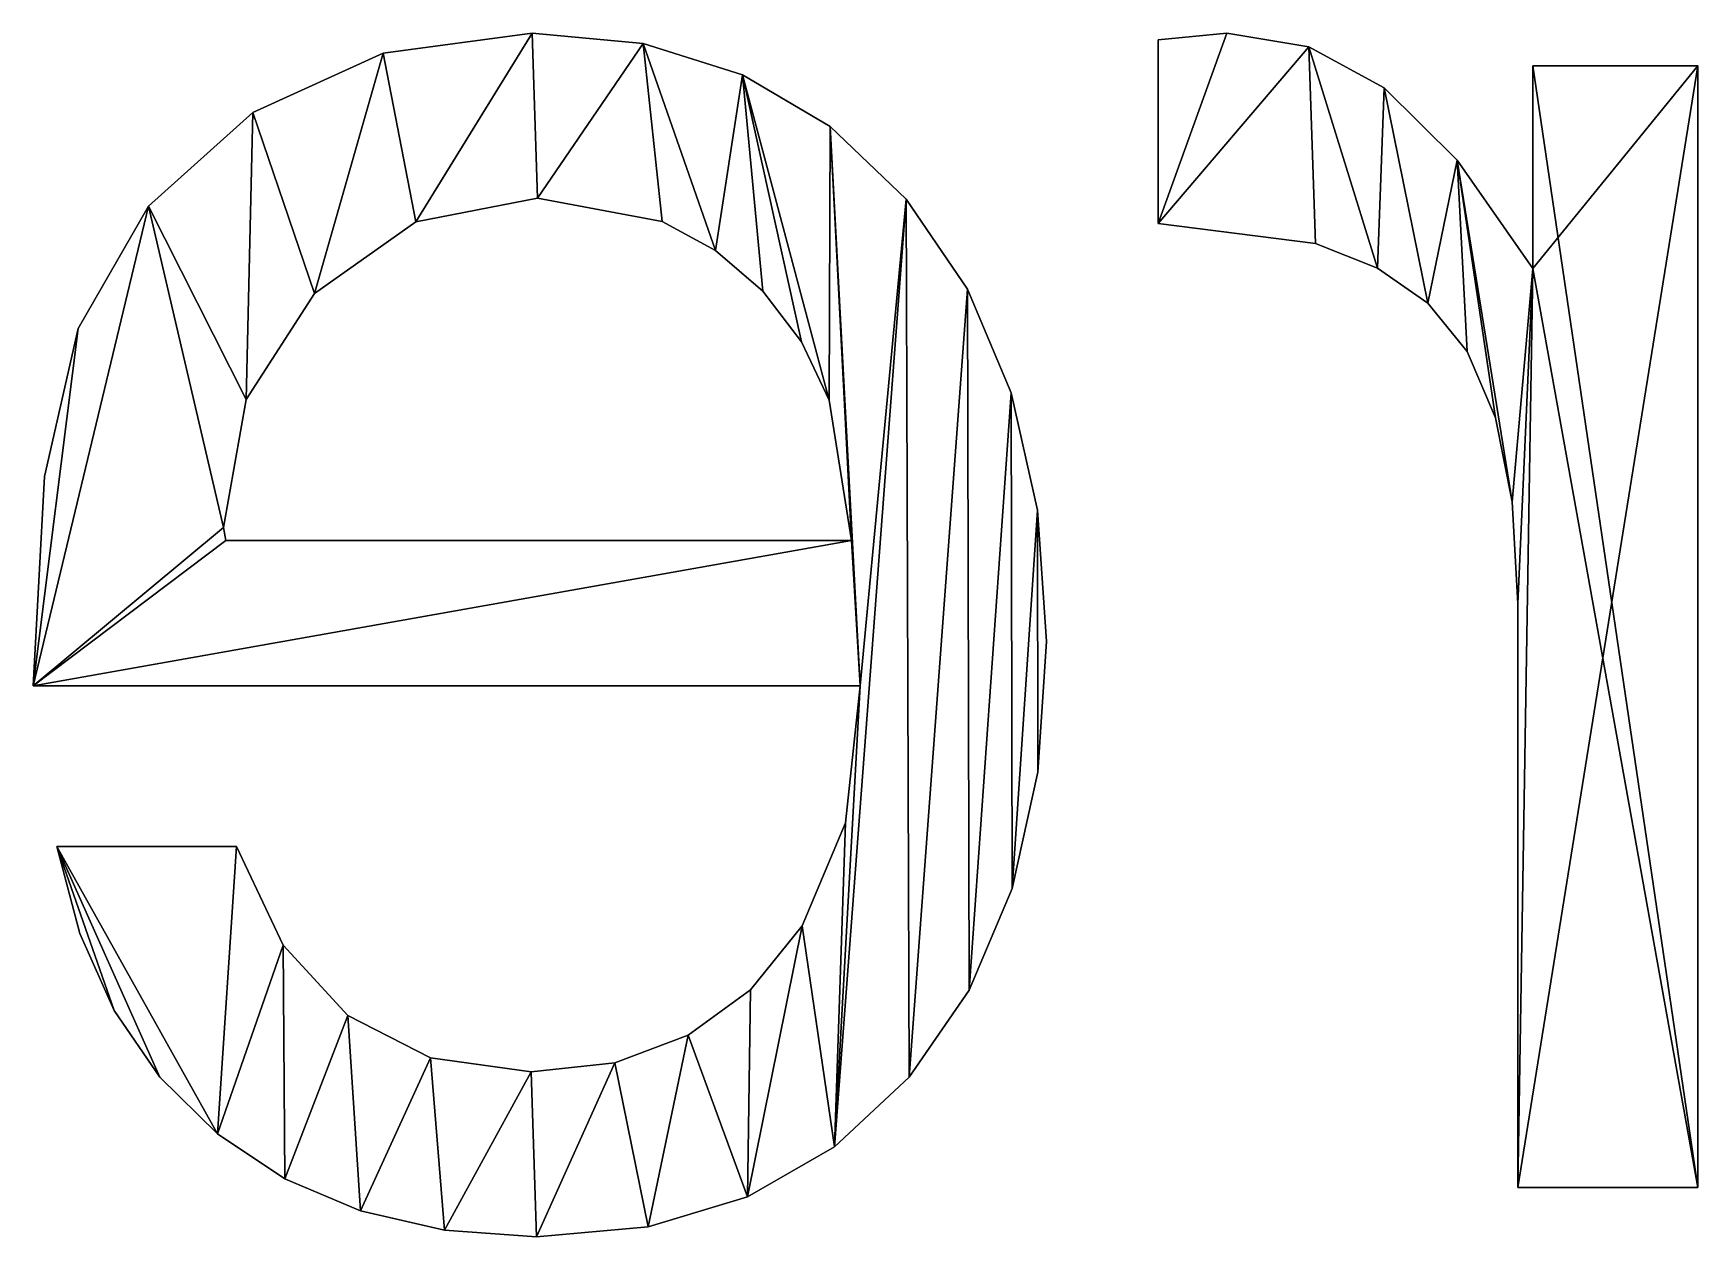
# Model space of a CAD drawing. Header units: metres. Extents: x -935 to 1842, y -1273 to 224.
# Drawn here: x 391.12 to 395.98, y 161.897 to 165.41 of the extents above; entities that cross this region are included whole.
import ezdxf

# ---------------------------------------------------------------- set-up
doc = ezdxf.new("R2010")
doc.units = ezdxf.units.M

msp = doc.modelspace()

# ---------------------------------------------------------------- meshes
at = {"layer": 'preset'}
mesh = msp.add_polyface(dxfattribs=at)
corners = [(393.4467, 165.1379), (393.5342, 163.5057), (393.6685, 164.9259), (393.5092, 163.93), (393.4444, 164.3398), (393.1909, 165.2893), (393.3634, 164.5101), (393.25, 164.6574), (393.1117, 164.7763), (392.9011, 165.3802), (392.956, 164.8611), (392.5925, 164.929), (392.5773, 165.4104), (392.2369, 164.8596), (392.1419, 165.3527), (391.9414, 164.6512), (391.7612, 165.1794), (391.7422, 164.3413), (391.4571, 164.9062), (391.6758, 163.9675), (391.1202, 163.5057), (391.682, 163.93), (391.2516, 164.5487), (391.1531, 164.1162), (394.0525, 164.0181), (394.0531, 163.253), (394.0781, 163.635), (393.9781, 162.9137), (393.9757, 164.361), (393.853, 162.6169), (393.8477, 164.6636), (393.6779, 162.3628), (393.4598, 162.159), (393.4919, 163.1049), (393.3647, 162.8043), (393.2057, 162.0135), (393.214, 162.618), (393.0319, 162.485), (392.9157, 161.9261), (392.8184, 162.4051), (392.5897, 161.897), (392.5735, 162.3785), (392.3204, 161.9158), (392.2796, 162.4196), (392.0754, 161.9721), (392.0382, 162.5429), (391.8545, 162.066), (391.8495, 162.7484), (391.6579, 162.1974), (391.7133, 163.036), (391.1889, 163.036), (391.4902, 162.3625), (391.3562, 162.5573), (391.2557, 162.7818)]
mesh.append_faces([[corners[k] for k in face] for face in [(20, 22, 23), (24, 25, 26), (52, 50, 53)]], dxfattribs={"vtx0": -1})
mesh.append_faces([[corners[k] for k in face] for face in [(0, 1, 2), (3, 0, 4), (4, 5, 6), (6, 5, 7), (7, 5, 8), (8, 9, 10), (10, 9, 11), (11, 12, 13), (13, 14, 15), (15, 16, 17), (17, 18, 19), (25, 24, 27), (27, 28, 29), (29, 30, 31), (31, 2, 32), (32, 34, 35), (35, 37, 38), (38, 39, 40), (40, 41, 42), (42, 43, 44), (44, 45, 46), (46, 47, 48), (48, 50, 51), (51, 50, 52)]], dxfattribs={"vtx0": -1, "vtx1": -1})
mesh.append_faces([[corners[k] for k in face] for face in [(1, 0, 3), (20, 19, 18), (32, 2, 1)]], dxfattribs={"vtx0": -1, "vtx1": -1, "vtx2": -1})
mesh.append_faces([[corners[k] for k in face] for face in [(4, 0, 5), (8, 5, 9), (11, 9, 12), (13, 12, 14), (15, 14, 16), (17, 16, 18), (3, 20, 1), (20, 3, 21), (20, 21, 19), (20, 18, 22), (27, 24, 28), (29, 28, 30), (31, 30, 2), (32, 1, 33), (32, 33, 34), (35, 34, 36), (35, 36, 37), (38, 37, 39), (40, 39, 41), (42, 41, 43), (44, 43, 45), (46, 45, 47), (48, 47, 49), (48, 49, 50)]], dxfattribs={"vtx0": -1, "vtx2": -1})
mesh = msp.add_polyface(dxfattribs=at)
corners = [(391.1202, 163.5057, 0.2), (393.5092, 163.93, 0.2), (393.5342, 163.5057, 0.2), (391.682, 163.93, 0.2), (391.6758, 163.9675, 0.2), (391.4571, 164.9062, 0.2), (391.2516, 164.5487, 0.2), (391.1531, 164.1162, 0.2), (393.4467, 165.1379, 0.2), (393.6685, 164.9259, 0.2), (393.4444, 164.3398, 0.2), (393.1909, 165.2893, 0.2), (393.3634, 164.5101, 0.2), (393.25, 164.6574, 0.2), (393.1117, 164.7763, 0.2), (392.9011, 165.3802, 0.2), (392.956, 164.8611, 0.2), (392.5925, 164.929, 0.2), (392.5773, 165.4104, 0.2), (392.2369, 164.8596, 0.2), (392.1419, 165.3527, 0.2), (391.9414, 164.6512, 0.2), (391.7612, 165.1794, 0.2), (391.7422, 164.3413, 0.2), (394.0531, 163.253, 0.2), (394.0525, 164.0181, 0.2), (394.0781, 163.635, 0.2), (393.9781, 162.9137, 0.2), (393.9757, 164.361, 0.2), (393.853, 162.6169, 0.2), (393.8477, 164.6636, 0.2), (393.6779, 162.3628, 0.2), (393.4598, 162.159, 0.2), (393.4919, 163.1049, 0.2), (393.3647, 162.8043, 0.2), (393.2057, 162.0135, 0.2), (393.214, 162.618, 0.2), (393.0319, 162.485, 0.2), (392.9157, 161.9261, 0.2), (392.8184, 162.4051, 0.2), (392.5897, 161.897, 0.2), (392.5735, 162.3785, 0.2), (392.3204, 161.9158, 0.2), (392.2796, 162.4196, 0.2), (392.0754, 161.9721, 0.2), (392.0382, 162.5429, 0.2), (391.8545, 162.066, 0.2), (391.8495, 162.7484, 0.2), (391.6579, 162.1974, 0.2), (391.7133, 163.036, 0.2), (391.1889, 163.036, 0.2), (391.4902, 162.3625, 0.2), (391.3562, 162.5573, 0.2), (391.2557, 162.7818, 0.2)]
mesh.append_faces([[corners[k] for k in face] for face in [(6, 0, 7), (24, 25, 26), (50, 52, 53)]], dxfattribs={"vtx0": -1})
mesh.append_faces([[corners[k] for k in face] for face in [(0, 1, 2), (1, 0, 3), (3, 0, 4), (5, 0, 6), (8, 10, 11), (11, 14, 15), (15, 17, 18), (18, 19, 20), (20, 21, 22), (22, 23, 5), (25, 27, 28), (28, 29, 30), (30, 31, 9), (2, 32, 33), (33, 32, 34), (34, 35, 36), (36, 35, 37), (37, 38, 39), (39, 40, 41), (41, 42, 43), (43, 44, 45), (45, 46, 47), (47, 48, 49), (49, 48, 50)]], dxfattribs={"vtx0": -1, "vtx1": -1})
mesh.append_faces([[corners[k] for k in face] for face in [(4, 0, 5), (8, 2, 1), (9, 32, 2)]], dxfattribs={"vtx0": -1, "vtx1": -1, "vtx2": -1})
mesh.append_faces([[corners[k] for k in face] for face in [(2, 8, 9), (8, 1, 10), (11, 10, 12), (11, 12, 13), (11, 13, 14), (15, 14, 16), (15, 16, 17), (18, 17, 19), (20, 19, 21), (22, 21, 23), (5, 23, 4), (25, 24, 27), (28, 27, 29), (30, 29, 31), (9, 31, 32), (34, 32, 35), (37, 35, 38), (39, 38, 40), (41, 40, 42), (43, 42, 44), (45, 44, 46), (47, 46, 48), (50, 48, 51), (50, 51, 52)]], dxfattribs={"vtx0": -1, "vtx2": -1})
mesh = msp.add_polyface(dxfattribs=at)
corners = [(392.5773, 165.4104, 0.2), (392.1419, 165.3527), (392.5773, 165.4104), (392.1419, 165.3527, 0.2)]
mesh.append_faces([[corners[k] for k in face] for face in [(0, 1, 2), (1, 0, 3)]], dxfattribs={"vtx0": -1})
mesh = msp.add_polyface(dxfattribs=at)
corners = [(392.9011, 165.3802, 0.2), (392.5773, 165.4104), (392.9011, 165.3802), (392.5773, 165.4104, 0.2)]
mesh.append_faces([[corners[k] for k in face] for face in [(0, 1, 2), (1, 0, 3)]], dxfattribs={"vtx0": -1})
mesh = msp.add_polyface(dxfattribs=at)
corners = [(393.1909, 165.2893, 0.2), (392.9011, 165.3802), (393.1909, 165.2893), (392.9011, 165.3802, 0.2)]
mesh.append_faces([[corners[k] for k in face] for face in [(0, 1, 2), (1, 0, 3)]], dxfattribs={"vtx0": -1})
mesh = msp.add_polyface(dxfattribs=at)
corners = [(395.4985, 164.7236), (395.4384, 164.0424), (395.4548, 163.7455), (395.2774, 165.0397), (395.3892, 164.2876), (395.3071, 164.4812), (395.1923, 164.623), (395.0641, 165.2512), (395.0446, 164.7244), (394.8446, 165.3706), (394.8641, 164.7969), (394.4047, 164.8549), (394.6047, 165.4104), (394.4047, 165.3916), (395.4985, 165.3158), (395.9798, 162.0405), (395.9798, 165.3158), (395.4548, 162.0405)]
mesh.append_faces([[corners[k] for k in face] for face in [(11, 12, 13), (14, 15, 16)]], dxfattribs={"vtx0": -1})
mesh.append_faces([[corners[k] for k in face] for face in [(1, 3, 4), (4, 3, 5), (5, 3, 6), (6, 7, 8), (8, 9, 10), (10, 9, 11), (15, 0, 17), (17, 0, 2)]], dxfattribs={"vtx0": -1, "vtx1": -1})
mesh.append_faces([[corners[k] for k in face] for face in [(0, 1, 2), (1, 0, 3), (6, 3, 7), (8, 7, 9), (11, 9, 12), (15, 14, 0)]], dxfattribs={"vtx0": -1, "vtx2": -1})
mesh = msp.add_polyface(dxfattribs=at)
corners = [(395.4548, 162.0405, 0.2), (395.9798, 165.3158, 0.2), (395.9798, 162.0405, 0.2), (395.4985, 164.7236, 0.2), (395.4548, 163.7455, 0.2), (395.4384, 164.0424, 0.2), (395.2774, 165.0397, 0.2), (395.3892, 164.2876, 0.2), (395.3071, 164.4812, 0.2), (395.1923, 164.623, 0.2), (395.0641, 165.2512, 0.2), (395.0446, 164.7244, 0.2), (394.8446, 165.3706, 0.2), (394.8641, 164.7969, 0.2), (394.4047, 164.8549, 0.2), (394.6047, 165.4104, 0.2), (394.4047, 165.3916, 0.2), (395.4985, 165.3158, 0.2)]
mesh.append_faces([[corners[k] for k in face] for face in [(0, 1, 2), (15, 14, 16)]], dxfattribs={"vtx0": -1})
mesh.append_faces([[corners[k] for k in face] for face in [(3, 5, 6), (6, 9, 10), (10, 11, 12), (12, 14, 15)]], dxfattribs={"vtx0": -1, "vtx1": -1})
mesh.append_faces([[corners[k] for k in face] for face in [(1, 0, 3)]], dxfattribs={"vtx0": -1, "vtx1": -1, "vtx2": -1})
mesh.append_faces([[corners[k] for k in face] for face in [(3, 0, 4), (3, 4, 5), (6, 5, 7), (6, 7, 8), (6, 8, 9), (10, 9, 11), (12, 11, 13), (12, 13, 14)]], dxfattribs={"vtx0": -1, "vtx2": -1})
mesh.append_faces([[corners[k] for k in face] for face in [(17, 1, 3)]], dxfattribs={"vtx1": -1})
mesh = msp.add_polyface(dxfattribs=at)
corners = [(394.6047, 165.4104, 0.2), (394.4047, 165.3916), (394.6047, 165.4104), (394.4047, 165.3916, 0.2)]
mesh.append_faces([[corners[k] for k in face] for face in [(0, 1, 2), (1, 0, 3)]], dxfattribs={"vtx0": -1})
mesh = msp.add_polyface(dxfattribs=at)
corners = [(394.4047, 165.3916), (394.4047, 164.8549, 0.2), (394.4047, 164.8549), (394.4047, 165.3916, 0.2)]
mesh.append_faces([[corners[k] for k in face] for face in [(0, 1, 2), (1, 0, 3)]], dxfattribs={"vtx0": -1})
mesh = msp.add_polyface(dxfattribs=at)
corners = [(394.8446, 165.3706, 0.2), (394.6047, 165.4104), (394.8446, 165.3706), (394.6047, 165.4104, 0.2)]
mesh.append_faces([[corners[k] for k in face] for face in [(0, 1, 2), (1, 0, 3)]], dxfattribs={"vtx0": -1})
mesh = msp.add_polyface(dxfattribs=at)
corners = [(392.1419, 165.3527, 0.2), (391.7612, 165.1794), (392.1419, 165.3527), (391.7612, 165.1794, 0.2)]
mesh.append_faces([[corners[k] for k in face] for face in [(0, 1, 2), (1, 0, 3)]], dxfattribs={"vtx0": -1})
mesh = msp.add_polyface(dxfattribs=at)
corners = [(395.0641, 165.2512, 0.2), (394.8446, 165.3706), (395.0641, 165.2512), (394.8446, 165.3706, 0.2)]
mesh.append_faces([[corners[k] for k in face] for face in [(0, 1, 2), (1, 0, 3)]], dxfattribs={"vtx0": -1})
mesh = msp.add_polyface(dxfattribs=at)
corners = [(393.4467, 165.1379, 0.2), (393.1909, 165.2893), (393.4467, 165.1379), (393.1909, 165.2893, 0.2)]
mesh.append_faces([[corners[k] for k in face] for face in [(0, 1, 2), (1, 0, 3)]], dxfattribs={"vtx0": -1})
mesh = msp.add_polyface(dxfattribs=at)
corners = [(395.9798, 165.3158, 0.2), (395.4985, 165.3158), (395.9798, 165.3158), (395.4985, 165.3158, 0.2)]
mesh.append_faces([[corners[k] for k in face] for face in [(0, 1, 2), (1, 0, 3)]], dxfattribs={"vtx0": -1})
mesh = msp.add_polyface(dxfattribs=at)
corners = [(395.4985, 165.3158), (395.4985, 164.7236, 0.2), (395.4985, 164.7236), (395.4985, 165.3158, 0.2)]
mesh.append_faces([[corners[k] for k in face] for face in [(0, 1, 2), (1, 0, 3)]], dxfattribs={"vtx0": -1})
mesh = msp.add_polyface(dxfattribs=at)
corners = [(395.9798, 165.3158, 0.2), (395.9798, 162.0405), (395.9798, 162.0405, 0.2), (395.9798, 165.3158)]
mesh.append_faces([[corners[k] for k in face] for face in [(0, 1, 2), (1, 0, 3)]], dxfattribs={"vtx0": -1})
mesh = msp.add_polyface(dxfattribs=at)
corners = [(395.2774, 165.0397, 0.2), (395.0641, 165.2512), (395.2774, 165.0397), (395.0641, 165.2512, 0.2)]
mesh.append_faces([[corners[k] for k in face] for face in [(0, 1, 2), (1, 0, 3)]], dxfattribs={"vtx0": -1})
mesh = msp.add_polyface(dxfattribs=at)
corners = [(391.7612, 165.1794, 0.2), (391.4571, 164.9062), (391.7612, 165.1794), (391.4571, 164.9062, 0.2)]
mesh.append_faces([[corners[k] for k in face] for face in [(0, 1, 2), (1, 0, 3)]], dxfattribs={"vtx0": -1})
mesh = msp.add_polyface(dxfattribs=at)
corners = [(393.6685, 164.9259, 0.2), (393.4467, 165.1379), (393.6685, 164.9259), (393.4467, 165.1379, 0.2)]
mesh.append_faces([[corners[k] for k in face] for face in [(0, 1, 2), (1, 0, 3)]], dxfattribs={"vtx0": -1})
mesh = msp.add_polyface(dxfattribs=at)
corners = [(395.2774, 165.0397, 0.2), (395.4985, 164.7236), (395.4985, 164.7236, 0.2), (395.2774, 165.0397)]
mesh.append_faces([[corners[k] for k in face] for face in [(0, 1, 2), (1, 0, 3)]], dxfattribs={"vtx0": -1})
mesh = msp.add_polyface(dxfattribs=at)
corners = [(391.4571, 164.9062), (391.2516, 164.5487, 0.2), (391.2516, 164.5487), (391.4571, 164.9062, 0.2)]
mesh.append_faces([[corners[k] for k in face] for face in [(0, 1, 2), (1, 0, 3)]], dxfattribs={"vtx0": -1})
mesh = msp.add_polyface(dxfattribs=at)
corners = [(392.2369, 164.8596, 0.2), (392.5925, 164.929), (392.2369, 164.8596), (392.5925, 164.929, 0.2)]
mesh.append_faces([[corners[k] for k in face] for face in [(0, 1, 2), (1, 0, 3)]], dxfattribs={"vtx0": -1})
mesh = msp.add_polyface(dxfattribs=at)
corners = [(392.5925, 164.929, 0.2), (392.956, 164.8611), (392.5925, 164.929), (392.956, 164.8611, 0.2)]
mesh.append_faces([[corners[k] for k in face] for face in [(0, 1, 2), (1, 0, 3)]], dxfattribs={"vtx0": -1})
mesh = msp.add_polyface(dxfattribs=at)
corners = [(393.6685, 164.9259, 0.2), (393.8477, 164.6636), (393.8477, 164.6636, 0.2), (393.6685, 164.9259)]
mesh.append_faces([[corners[k] for k in face] for face in [(0, 1, 2), (1, 0, 3)]], dxfattribs={"vtx0": -1})
mesh = msp.add_polyface(dxfattribs=at)
corners = [(391.9414, 164.6512, 0.2), (392.2369, 164.8596), (391.9414, 164.6512), (392.2369, 164.8596, 0.2)]
mesh.append_faces([[corners[k] for k in face] for face in [(0, 1, 2), (1, 0, 3)]], dxfattribs={"vtx0": -1})
mesh = msp.add_polyface(dxfattribs=at)
corners = [(392.956, 164.8611, 0.2), (393.1117, 164.7763), (392.956, 164.8611), (393.1117, 164.7763, 0.2)]
mesh.append_faces([[corners[k] for k in face] for face in [(0, 1, 2), (1, 0, 3)]], dxfattribs={"vtx0": -1})
mesh = msp.add_polyface(dxfattribs=at)
corners = [(394.4047, 164.8549, 0.2), (394.8641, 164.7969), (394.4047, 164.8549), (394.8641, 164.7969, 0.2)]
mesh.append_faces([[corners[k] for k in face] for face in [(0, 1, 2), (1, 0, 3)]], dxfattribs={"vtx0": -1})
mesh = msp.add_polyface(dxfattribs=at)
corners = [(394.8641, 164.7969, 0.2), (395.0446, 164.7244), (394.8641, 164.7969), (395.0446, 164.7244, 0.2)]
mesh.append_faces([[corners[k] for k in face] for face in [(0, 1, 2), (1, 0, 3)]], dxfattribs={"vtx0": -1})
mesh = msp.add_polyface(dxfattribs=at)
corners = [(393.1117, 164.7763, 0.2), (393.25, 164.6574), (393.1117, 164.7763), (393.25, 164.6574, 0.2)]
mesh.append_faces([[corners[k] for k in face] for face in [(0, 1, 2), (1, 0, 3)]], dxfattribs={"vtx0": -1})
mesh = msp.add_polyface(dxfattribs=at)
corners = [(395.0446, 164.7244, 0.2), (395.1923, 164.623), (395.0446, 164.7244), (395.1923, 164.623, 0.2)]
mesh.append_faces([[corners[k] for k in face] for face in [(0, 1, 2), (1, 0, 3)]], dxfattribs={"vtx0": -1})
mesh = msp.add_polyface(dxfattribs=at)
corners = [(391.9414, 164.6512, 0.2), (391.7422, 164.3413), (391.7422, 164.3413, 0.2), (391.9414, 164.6512)]
mesh.append_faces([[corners[k] for k in face] for face in [(0, 1, 2), (1, 0, 3)]], dxfattribs={"vtx0": -1})
mesh = msp.add_polyface(dxfattribs=at)
corners = [(393.25, 164.6574), (393.3634, 164.5101, 0.2), (393.3634, 164.5101), (393.25, 164.6574, 0.2)]
mesh.append_faces([[corners[k] for k in face] for face in [(0, 1, 2), (1, 0, 3)]], dxfattribs={"vtx0": -1})
mesh = msp.add_polyface(dxfattribs=at)
corners = [(393.8477, 164.6636, 0.2), (393.9757, 164.361), (393.9757, 164.361, 0.2), (393.8477, 164.6636)]
mesh.append_faces([[corners[k] for k in face] for face in [(0, 1, 2), (1, 0, 3)]], dxfattribs={"vtx0": -1})
mesh = msp.add_polyface(dxfattribs=at)
corners = [(395.1923, 164.623), (395.3071, 164.4812, 0.2), (395.3071, 164.4812), (395.1923, 164.623, 0.2)]
mesh.append_faces([[corners[k] for k in face] for face in [(0, 1, 2), (1, 0, 3)]], dxfattribs={"vtx0": -1})
mesh = msp.add_polyface(dxfattribs=at)
corners = [(391.2516, 164.5487), (391.1531, 164.1162, 0.2), (391.1531, 164.1162), (391.2516, 164.5487, 0.2)]
mesh.append_faces([[corners[k] for k in face] for face in [(0, 1, 2), (1, 0, 3)]], dxfattribs={"vtx0": -1})
mesh = msp.add_polyface(dxfattribs=at)
corners = [(393.3634, 164.5101), (393.4444, 164.3398, 0.2), (393.4444, 164.3398), (393.3634, 164.5101, 0.2)]
mesh.append_faces([[corners[k] for k in face] for face in [(0, 1, 2), (1, 0, 3)]], dxfattribs={"vtx0": -1})
mesh = msp.add_polyface(dxfattribs=at)
corners = [(395.3071, 164.4812), (395.3892, 164.2876, 0.2), (395.3892, 164.2876), (395.3071, 164.4812, 0.2)]
mesh.append_faces([[corners[k] for k in face] for face in [(0, 1, 2), (1, 0, 3)]], dxfattribs={"vtx0": -1})
mesh = msp.add_polyface(dxfattribs=at)
corners = [(393.9757, 164.361, 0.2), (394.0525, 164.0181), (394.0525, 164.0181, 0.2), (393.9757, 164.361)]
mesh.append_faces([[corners[k] for k in face] for face in [(0, 1, 2), (1, 0, 3)]], dxfattribs={"vtx0": -1})
mesh = msp.add_polyface(dxfattribs=at)
corners = [(391.7422, 164.3413, 0.2), (391.6758, 163.9675), (391.6758, 163.9675, 0.2), (391.7422, 164.3413)]
mesh.append_faces([[corners[k] for k in face] for face in [(0, 1, 2), (1, 0, 3)]], dxfattribs={"vtx0": -1})
mesh = msp.add_polyface(dxfattribs=at)
corners = [(393.4444, 164.3398), (393.5092, 163.93, 0.2), (393.5092, 163.93), (393.4444, 164.3398, 0.2)]
mesh.append_faces([[corners[k] for k in face] for face in [(0, 1, 2), (1, 0, 3)]], dxfattribs={"vtx0": -1})
mesh = msp.add_polyface(dxfattribs=at)
corners = [(395.3892, 164.2876), (395.4384, 164.0424, 0.2), (395.4384, 164.0424), (395.3892, 164.2876, 0.2)]
mesh.append_faces([[corners[k] for k in face] for face in [(0, 1, 2), (1, 0, 3)]], dxfattribs={"vtx0": -1})
mesh = msp.add_polyface(dxfattribs=at)
corners = [(391.1531, 164.1162), (391.1202, 163.5057, 0.2), (391.1202, 163.5057), (391.1531, 164.1162, 0.2)]
mesh.append_faces([[corners[k] for k in face] for face in [(0, 1, 2), (1, 0, 3)]], dxfattribs={"vtx0": -1})
mesh = msp.add_polyface(dxfattribs=at)
corners = [(394.0525, 164.0181, 0.2), (394.0781, 163.635), (394.0781, 163.635, 0.2), (394.0525, 164.0181)]
mesh.append_faces([[corners[k] for k in face] for face in [(0, 1, 2), (1, 0, 3)]], dxfattribs={"vtx0": -1})
mesh = msp.add_polyface(dxfattribs=at)
corners = [(395.4384, 164.0424), (395.4548, 163.7455, 0.2), (395.4548, 163.7455), (395.4384, 164.0424, 0.2)]
mesh.append_faces([[corners[k] for k in face] for face in [(0, 1, 2), (1, 0, 3)]], dxfattribs={"vtx0": -1})
mesh = msp.add_polyface(dxfattribs=at)
corners = [(391.6758, 163.9675, 0.2), (391.682, 163.93), (391.682, 163.93, 0.2), (391.6758, 163.9675)]
mesh.append_faces([[corners[k] for k in face] for face in [(0, 1, 2), (1, 0, 3)]], dxfattribs={"vtx0": -1})
mesh = msp.add_polyface(dxfattribs=at)
corners = [(393.5092, 163.93, 0.2), (391.682, 163.93), (393.5092, 163.93), (391.682, 163.93, 0.2)]
mesh.append_faces([[corners[k] for k in face] for face in [(0, 1, 2), (1, 0, 3)]], dxfattribs={"vtx0": -1})
mesh = msp.add_polyface(dxfattribs=at)
corners = [(395.4548, 163.7455), (395.4548, 162.0405, 0.2), (395.4548, 162.0405), (395.4548, 163.7455, 0.2)]
mesh.append_faces([[corners[k] for k in face] for face in [(0, 1, 2), (1, 0, 3)]], dxfattribs={"vtx0": -1})
mesh = msp.add_polyface(dxfattribs=at)
corners = [(394.0781, 163.635, 0.2), (394.0531, 163.253), (394.0531, 163.253, 0.2), (394.0781, 163.635)]
mesh.append_faces([[corners[k] for k in face] for face in [(0, 1, 2), (1, 0, 3)]], dxfattribs={"vtx0": -1})
mesh = msp.add_polyface(dxfattribs=at)
corners = [(391.1202, 163.5057, 0.2), (393.5342, 163.5057), (391.1202, 163.5057), (393.5342, 163.5057, 0.2)]
mesh.append_faces([[corners[k] for k in face] for face in [(0, 1, 2), (1, 0, 3)]], dxfattribs={"vtx0": -1})
mesh = msp.add_polyface(dxfattribs=at)
corners = [(393.5342, 163.5057), (393.4919, 163.1049, 0.2), (393.4919, 163.1049), (393.5342, 163.5057, 0.2)]
mesh.append_faces([[corners[k] for k in face] for face in [(0, 1, 2), (1, 0, 3)]], dxfattribs={"vtx0": -1})
mesh = msp.add_polyface(dxfattribs=at)
corners = [(394.0531, 163.253, 0.2), (393.9781, 162.9137), (393.9781, 162.9137, 0.2), (394.0531, 163.253)]
mesh.append_faces([[corners[k] for k in face] for face in [(0, 1, 2), (1, 0, 3)]], dxfattribs={"vtx0": -1})
mesh = msp.add_polyface(dxfattribs=at)
corners = [(393.4919, 163.1049), (393.3647, 162.8043, 0.2), (393.3647, 162.8043), (393.4919, 163.1049, 0.2)]
mesh.append_faces([[corners[k] for k in face] for face in [(0, 1, 2), (1, 0, 3)]], dxfattribs={"vtx0": -1})
mesh = msp.add_polyface(dxfattribs=at)
corners = [(391.7133, 163.036, 0.2), (391.1889, 163.036), (391.7133, 163.036), (391.1889, 163.036, 0.2)]
mesh.append_faces([[corners[k] for k in face] for face in [(0, 1, 2), (1, 0, 3)]], dxfattribs={"vtx0": -1})
mesh = msp.add_polyface(dxfattribs=at)
corners = [(391.1889, 163.036), (391.2557, 162.7818, 0.2), (391.2557, 162.7818), (391.1889, 163.036, 0.2)]
mesh.append_faces([[corners[k] for k in face] for face in [(0, 1, 2), (1, 0, 3)]], dxfattribs={"vtx0": -1})
mesh = msp.add_polyface(dxfattribs=at)
corners = [(391.7133, 163.036, 0.2), (391.8495, 162.7484), (391.8495, 162.7484, 0.2), (391.7133, 163.036)]
mesh.append_faces([[corners[k] for k in face] for face in [(0, 1, 2), (1, 0, 3)]], dxfattribs={"vtx0": -1})
mesh = msp.add_polyface(dxfattribs=at)
corners = [(393.9781, 162.9137, 0.2), (393.853, 162.6169), (393.853, 162.6169, 0.2), (393.9781, 162.9137)]
mesh.append_faces([[corners[k] for k in face] for face in [(0, 1, 2), (1, 0, 3)]], dxfattribs={"vtx0": -1})
mesh = msp.add_polyface(dxfattribs=at)
corners = [(393.3647, 162.8043), (393.214, 162.618, 0.2), (393.214, 162.618), (393.3647, 162.8043, 0.2)]
mesh.append_faces([[corners[k] for k in face] for face in [(0, 1, 2), (1, 0, 3)]], dxfattribs={"vtx0": -1})
mesh = msp.add_polyface(dxfattribs=at)
corners = [(391.2557, 162.7818), (391.3562, 162.5573, 0.2), (391.3562, 162.5573), (391.2557, 162.7818, 0.2)]
mesh.append_faces([[corners[k] for k in face] for face in [(0, 1, 2), (1, 0, 3)]], dxfattribs={"vtx0": -1})
mesh = msp.add_polyface(dxfattribs=at)
corners = [(391.8495, 162.7484, 0.2), (392.0382, 162.5429), (392.0382, 162.5429, 0.2), (391.8495, 162.7484)]
mesh.append_faces([[corners[k] for k in face] for face in [(0, 1, 2), (1, 0, 3)]], dxfattribs={"vtx0": -1})
mesh = msp.add_polyface(dxfattribs=at)
corners = [(393.214, 162.618, 0.2), (393.0319, 162.485), (393.214, 162.618), (393.0319, 162.485, 0.2)]
mesh.append_faces([[corners[k] for k in face] for face in [(0, 1, 2), (1, 0, 3)]], dxfattribs={"vtx0": -1})
mesh = msp.add_polyface(dxfattribs=at)
corners = [(393.853, 162.6169, 0.2), (393.6779, 162.3628), (393.6779, 162.3628, 0.2), (393.853, 162.6169)]
mesh.append_faces([[corners[k] for k in face] for face in [(0, 1, 2), (1, 0, 3)]], dxfattribs={"vtx0": -1})
mesh = msp.add_polyface(dxfattribs=at)
corners = [(391.3562, 162.5573), (391.4902, 162.3625, 0.2), (391.4902, 162.3625), (391.3562, 162.5573, 0.2)]
mesh.append_faces([[corners[k] for k in face] for face in [(0, 1, 2), (1, 0, 3)]], dxfattribs={"vtx0": -1})
mesh = msp.add_polyface(dxfattribs=at)
corners = [(392.2796, 162.4196, 0.2), (392.0382, 162.5429), (392.2796, 162.4196), (392.0382, 162.5429, 0.2)]
mesh.append_faces([[corners[k] for k in face] for face in [(0, 1, 2), (1, 0, 3)]], dxfattribs={"vtx0": -1})
mesh = msp.add_polyface(dxfattribs=at)
corners = [(393.0319, 162.485, 0.2), (392.8184, 162.4051), (393.0319, 162.485), (392.8184, 162.4051, 0.2)]
mesh.append_faces([[corners[k] for k in face] for face in [(0, 1, 2), (1, 0, 3)]], dxfattribs={"vtx0": -1})
mesh = msp.add_polyface(dxfattribs=at)
corners = [(392.5735, 162.3785, 0.2), (392.2796, 162.4196), (392.5735, 162.3785), (392.2796, 162.4196, 0.2)]
mesh.append_faces([[corners[k] for k in face] for face in [(0, 1, 2), (1, 0, 3)]], dxfattribs={"vtx0": -1})
mesh = msp.add_polyface(dxfattribs=at)
corners = [(391.4902, 162.3625, 0.2), (391.6579, 162.1974), (391.4902, 162.3625), (391.6579, 162.1974, 0.2)]
mesh.append_faces([[corners[k] for k in face] for face in [(0, 1, 2), (1, 0, 3)]], dxfattribs={"vtx0": -1})
mesh = msp.add_polyface(dxfattribs=at)
corners = [(392.8184, 162.4051, 0.2), (392.5735, 162.3785), (392.8184, 162.4051), (392.5735, 162.3785, 0.2)]
mesh.append_faces([[corners[k] for k in face] for face in [(0, 1, 2), (1, 0, 3)]], dxfattribs={"vtx0": -1})
mesh = msp.add_polyface(dxfattribs=at)
corners = [(393.4598, 162.159, 0.2), (393.6779, 162.3628), (393.4598, 162.159), (393.6779, 162.3628, 0.2)]
mesh.append_faces([[corners[k] for k in face] for face in [(0, 1, 2), (1, 0, 3)]], dxfattribs={"vtx0": -1})
mesh = msp.add_polyface(dxfattribs=at)
corners = [(391.6579, 162.1974, 0.2), (391.8545, 162.066), (391.6579, 162.1974), (391.8545, 162.066, 0.2)]
mesh.append_faces([[corners[k] for k in face] for face in [(0, 1, 2), (1, 0, 3)]], dxfattribs={"vtx0": -1})
mesh = msp.add_polyface(dxfattribs=at)
corners = [(393.2057, 162.0135, 0.2), (393.4598, 162.159), (393.2057, 162.0135), (393.4598, 162.159, 0.2)]
mesh.append_faces([[corners[k] for k in face] for face in [(0, 1, 2), (1, 0, 3)]], dxfattribs={"vtx0": -1})
mesh = msp.add_polyface(dxfattribs=at)
corners = [(391.8545, 162.066, 0.2), (392.0754, 161.9721), (391.8545, 162.066), (392.0754, 161.9721, 0.2)]
mesh.append_faces([[corners[k] for k in face] for face in [(0, 1, 2), (1, 0, 3)]], dxfattribs={"vtx0": -1})
mesh = msp.add_polyface(dxfattribs=at)
corners = [(395.4548, 162.0405, 0.2), (395.9798, 162.0405), (395.4548, 162.0405), (395.9798, 162.0405, 0.2)]
mesh.append_faces([[corners[k] for k in face] for face in [(0, 1, 2), (1, 0, 3)]], dxfattribs={"vtx0": -1})
mesh = msp.add_polyface(dxfattribs=at)
corners = [(392.0754, 161.9721, 0.2), (392.3204, 161.9158), (392.0754, 161.9721), (392.3204, 161.9158, 0.2)]
mesh.append_faces([[corners[k] for k in face] for face in [(0, 1, 2), (1, 0, 3)]], dxfattribs={"vtx0": -1})
mesh = msp.add_polyface(dxfattribs=at)
corners = [(392.9157, 161.9261, 0.2), (393.2057, 162.0135), (392.9157, 161.9261), (393.2057, 162.0135, 0.2)]
mesh.append_faces([[corners[k] for k in face] for face in [(0, 1, 2), (1, 0, 3)]], dxfattribs={"vtx0": -1})
mesh = msp.add_polyface(dxfattribs=at)
corners = [(392.5897, 161.897, 0.2), (392.9157, 161.9261), (392.5897, 161.897), (392.9157, 161.9261, 0.2)]
mesh.append_faces([[corners[k] for k in face] for face in [(0, 1, 2), (1, 0, 3)]], dxfattribs={"vtx0": -1})
mesh = msp.add_polyface(dxfattribs=at)
corners = [(392.3204, 161.9158, 0.2), (392.5897, 161.897), (392.3204, 161.9158), (392.5897, 161.897, 0.2)]
mesh.append_faces([[corners[k] for k in face] for face in [(0, 1, 2), (1, 0, 3)]], dxfattribs={"vtx0": -1})

doc.saveas('drawing.dxf')
